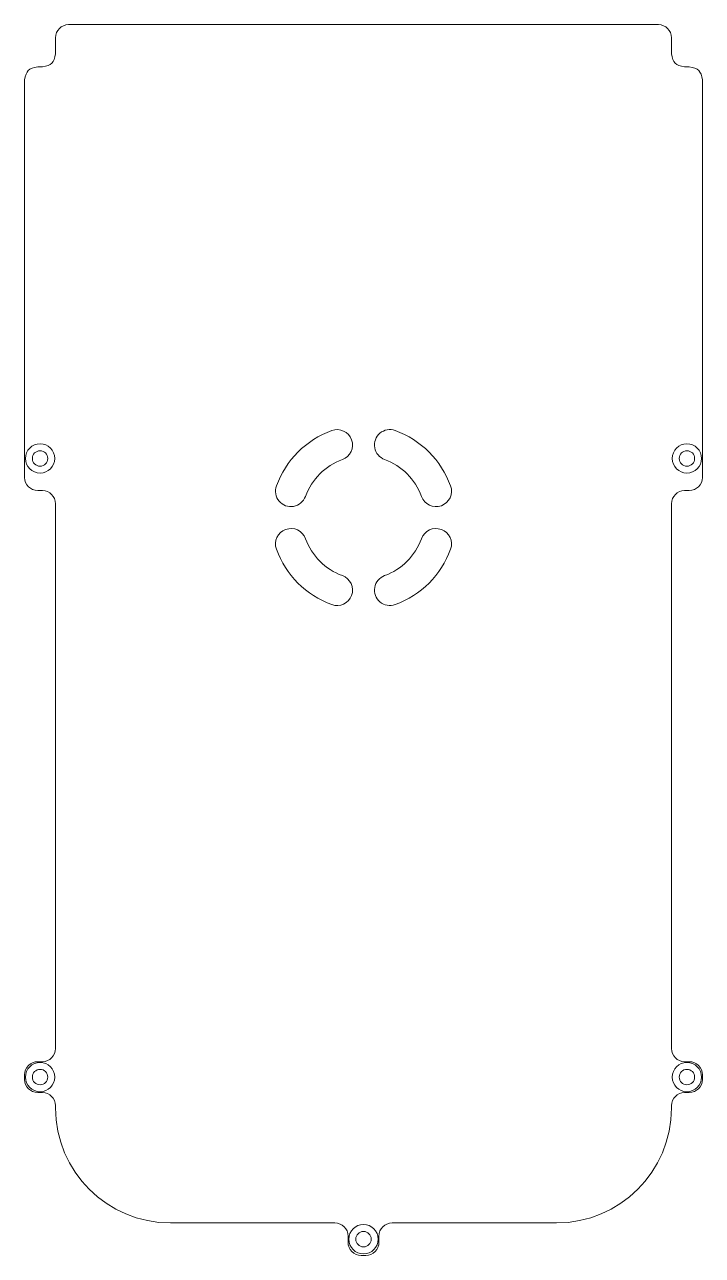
# Model space of a CAD drawing. Header units: millimetres. Extents: x -44 to 44, y -105 to 55.
import ezdxf

# ---------------------------------------------------------------- set-up
doc = ezdxf.new("R2010")
doc.units = ezdxf.units.MM

msp = doc.modelspace()

# ---------------------------------------------------------------- linework, layer by layer
at = {"color": 7, "linetype": 'Continuous', "lineweight": 15}
for p, q in [((-38.2, 54.87), (38.2, 54.87)), ((-39.9, 53.17), (-39.9, 51.1)), ((39.9, 51.1), (39.9, 53.17)), ((-42.2, 49.4), (-41.6, 49.4)), ((41.6, 49.4), (42.2, 49.4)), ((-43.9, -3.8), (-43.9, 47.71)), ((43.9, 47.71), (43.9, -3.8)), ((-42.2, -5.5), (-41.6, -5.5)), ((41.6, -5.5), (42.2, -5.5)), ((-39.9, -7.2), (-39.9, -77.8)), ((39.9, -77.8), (39.9, -7.2)), ((-41.6, -79.5), (-42.2, -79.5)), ((42.2, -79.5), (41.6, -79.5)), ((-43.9, -81.2), (-43.9, -81.8)), ((43.9, -81.8), (43.9, -81.2)), ((-42.2, -83.5), (-41.6, -83.5)), ((41.6, -83.5), (42.2, -83.5)), ((-39.9, -85.2), (-39.9, -85.5)), ((39.9, -85.5), (39.9, -85.2)), ((-25, -100.4), (-3.7, -100.4)), ((3.7, -100.4), (25, -100.4)), ((-2, -102.1), (-2, -102.9)), ((2, -102.9), (2, -102.1)), ((-0.3, -104.6), (0.3, -104.6))]:
    msp.add_line(p, q, dxfattribs=at)
for centre, radius in [((-41.9, -1.34), 1.9), ((41.9, -1.34), 1.9), ((-41.9, -1.34), 1), ((41.9, -1.34), 1), ((-41.9, -81.5), 1.9), ((41.9, -81.5), 1.9), ((-41.9, -81.5), 1), ((41.9, -81.5), 1), ((0, -102.5), 1.9), ((0, -102.5), 1)]:
    msp.add_circle(centre, radius, dxfattribs=at)
for centre, radius, start, end in [((-38.2, 53.17), 1.7, 90, 180), ((38.2, 53.17), 1.7, 0, 90), ((0, -9), 12, 110, 160), ((-3.42, 0.4), 2, 290, 110), ((3.42, 0.4), 2, 70, 250), ((0, -9), 12, 20, 70), ((0, -9), 8, 110, 160), ((0, -9), 8, 20, 70), ((-42.2, -3.8), 1.7, 180, 270), ((42.2, -3.8), 1.7, 270, 0), ((-41.6, -7.2), 1.7, 0, 90), ((-9.4, -5.58), 2, 160, 340), ((9.4, -5.58), 2, 200, 20), ((41.6, -7.2), 1.7, 90, 180), ((-9.4, -12.42), 2, 20, 200), ((9.4, -12.42), 2, 340, 160), ((0, -9), 8, 200, 250), ((0, -9), 8, 290, 340), ((0, -9), 12, 200, 250), ((0, -9), 12, 290, 340), ((-3.42, -18.4), 2, 250, 70), ((3.42, -18.4), 2, 110, 290), ((-41.6, -77.8), 1.7, 270, 0), ((41.6, -77.8), 1.7, 180, 270), ((-42.2, -81.2), 1.7, 90, 180), ((42.2, -81.2), 1.7, 0, 90), ((-42.2, -81.8), 1.7, 180, 270), ((42.2, -81.8), 1.7, 270, 0), ((-41.6, -85.2), 1.7, 0, 90), ((41.6, -85.2), 1.7, 90, 180), ((-25, -85.5), 14.9, 180, 270), ((25, -85.5), 14.9, 270, 0), ((-3.7, -102.1), 1.7, 0, 90), ((3.7, -102.1), 1.7, 90, 180), ((-0.3, -102.9), 1.7, 180, 270), ((0.3, -102.9), 1.7, 270, 0)]:
    msp.add_arc(centre, radius, start, end, dxfattribs=at)
for points in [[(-41.6, 49.4), (-41.03, 49.48), (-40.62, 49.64), (-40.13, 50.11), (-39.98, 50.52), (-39.9, 51.1)], [(39.9, 51.1), (39.98, 50.52), (40.14, 50.11), (40.61, 49.64), (41.02, 49.48), (41.6, 49.4)], [(-43.9, 47.71), (-43.82, 48.28), (-43.66, 48.69), (-43.19, 49.17), (-42.78, 49.33), (-42.2, 49.4)], [(42.2, 49.4), (42.77, 49.33), (43.18, 49.17), (43.67, 48.69), (43.82, 48.28), (43.9, 47.71)]]:
    msp.add_open_spline(points, degree=3, knots=[0, 0, 0, 0, 0.5, 0.5, 1, 1, 1, 1], dxfattribs=at)

doc.saveas('drawing.dxf')
